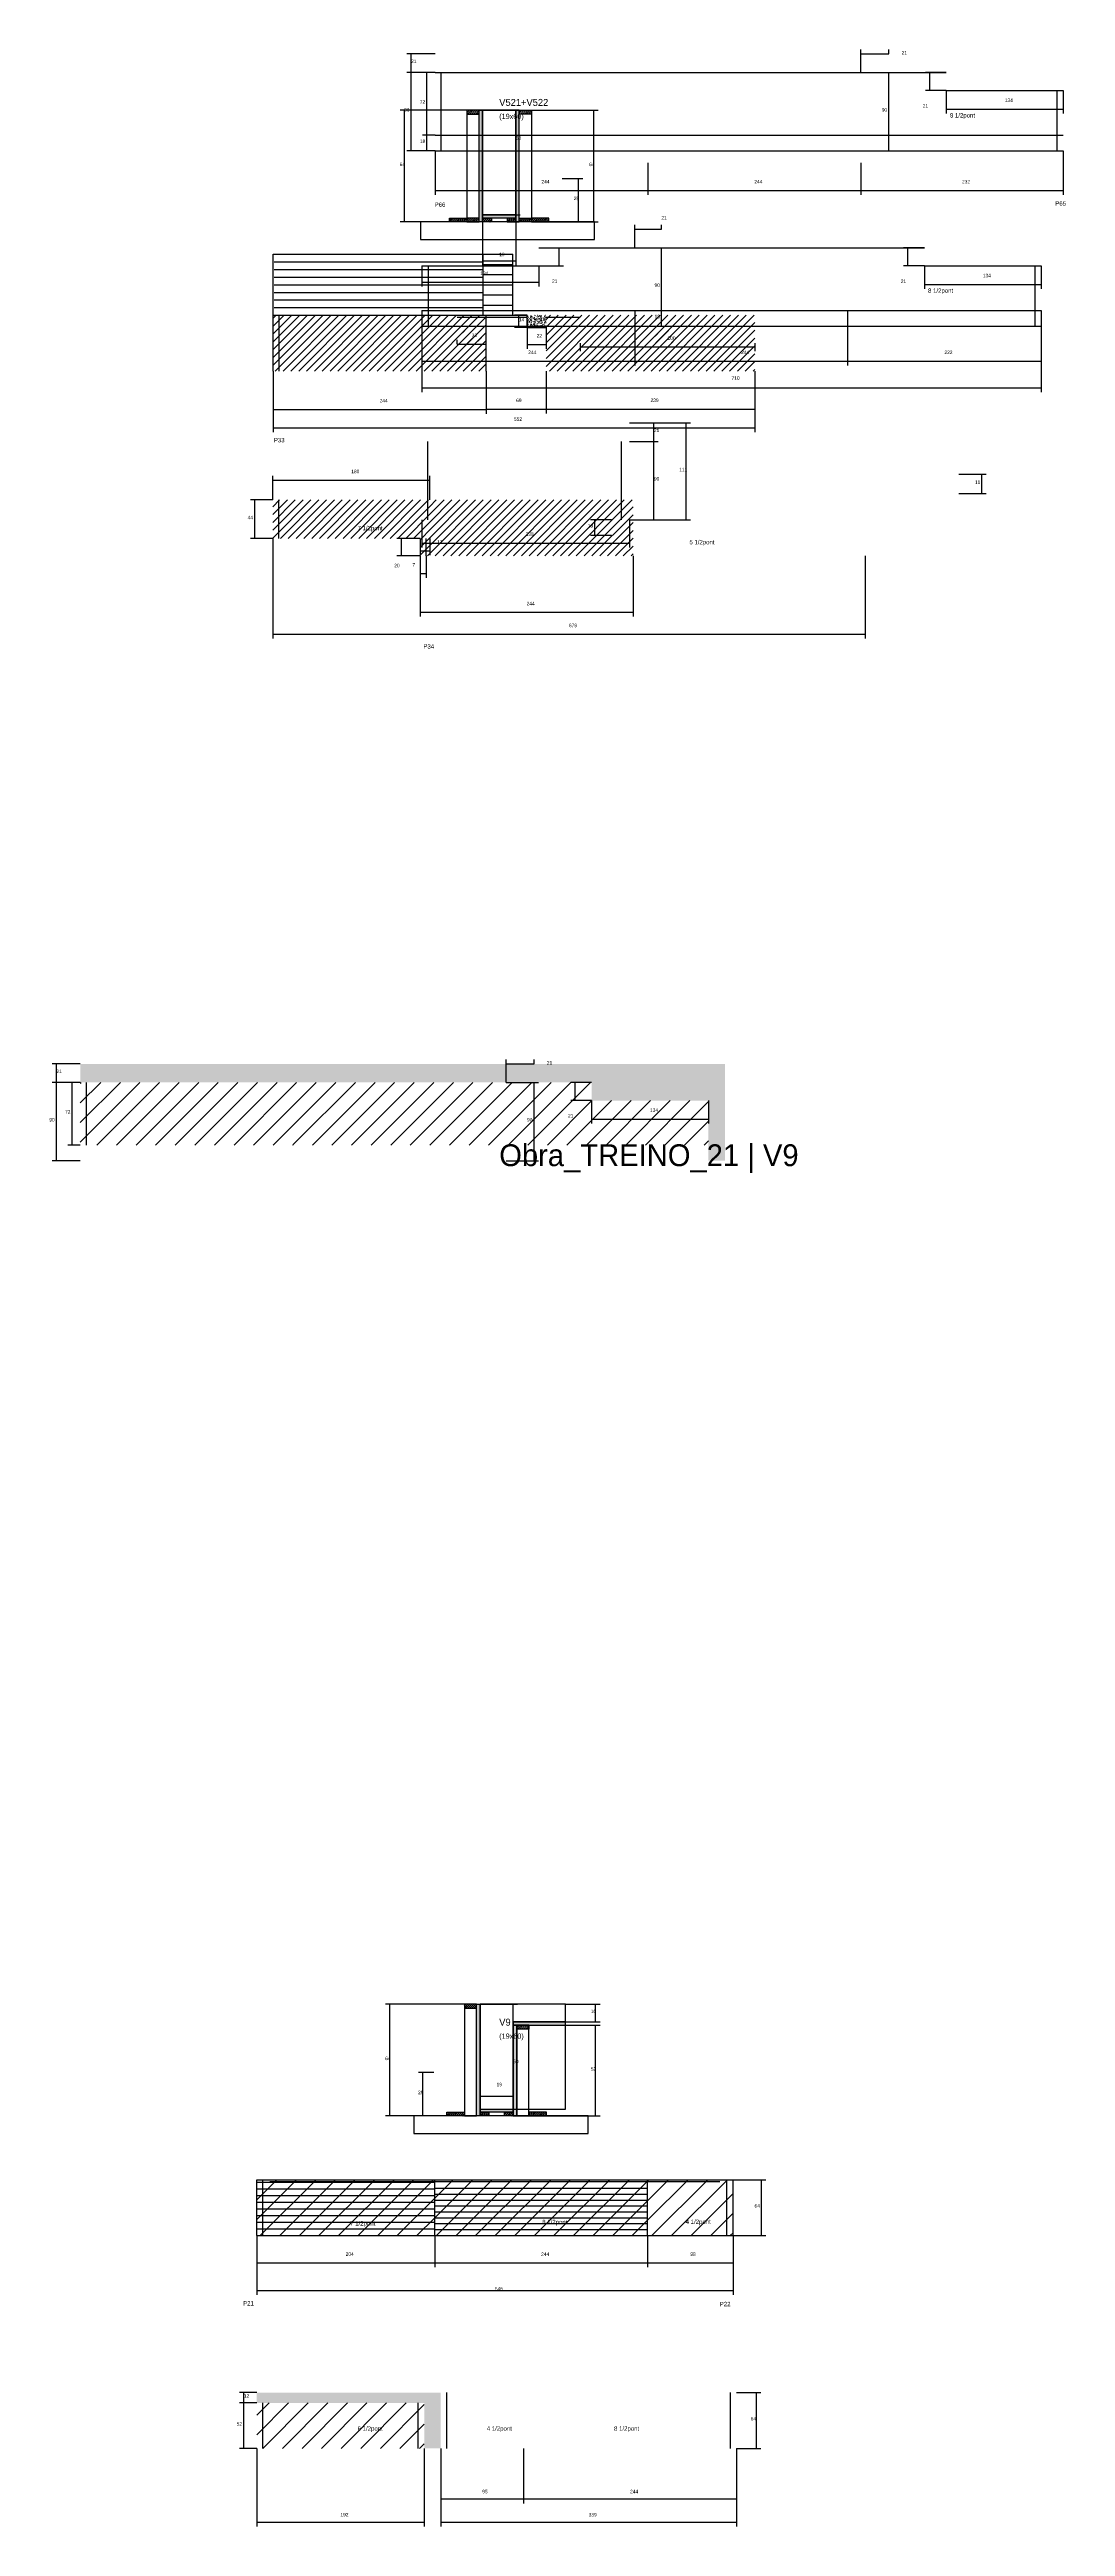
# Model space of a CAD drawing. Header units: metres. Extents: x -2848 to 22762, y -49062 to 1016.
# Drawn here: x 4285 to 5449, y -26969 to -24130 of the extents above; entities that cross this region are included whole.
import ezdxf

# ---------------------------------------------------------------- set-up
doc = ezdxf.new("R2010")
doc.units = ezdxf.units.M
for name, color, linetype in [('CONCRETO', 251, 'Continuous'), ('COTA', 4, 'Continuous'), ('Cota Seção (2x)', 4, 'Continuous'), ('Hachura', 253, 'Continuous'), ('LABEL_ID', 3, 'Continuous'), ('Madeira', 126, 'Continuous'), ('NOMENCLATURA', 7, 'Continuous'), ('Painéis', 200, 'Continuous'), ('SARR_2.2x7', 40, 'Continuous'), ('Texto Seção', 7, 'Continuous')]:
    doc.layers.add(name, color=color, linetype=linetype)

msp = doc.modelspace()

# ---------------------------------------------------------------- hatches: boundary and pattern name
at = {"layer": 'COTA'}
h = msp.add_hatch(dxfattribs=at)
h.set_pattern_fill('AR-CONC', scale=0.03)
h.paths.add_polyline_path([(4831.9, -24434.9), (4831.9, -24448.9), (4853.9, -24448.9), (4853.9, -24434.9)])
h = msp.add_hatch(dxfattribs=at)
h.set_pattern_fill('AR-CONC', scale=0.03)
h.paths.add_polyline_path([(5058.8, -25292.8), (4319.8, -25292.8), (4319.8, -25292.8), (4319.8, -25314), (4319.8, -25314), (4905.8, -25314), (4905.8, -25314), (4905.8, -25334.8), (4905.8, -25334.8), (5039.8, -25334.8), (5039.8, -25334.8), (5039.8, -25403.8), (5039.8, -25403.8), (5058.8, -25403.8), (5058.8, -25403.8), (5058.8, -25292.8)])
h = msp.add_hatch(dxfattribs=at)
h.set_pattern_fill('AR-CONC', scale=0.03)
h.paths.add_polyline_path([(4714, -26879.4), (4733, -26879.4), (4733, -26815.4), (4522, -26815.4), (4522, -26827.4), (4714, -26827.4)])
at = {"layer": 'Hachura'}
h = msp.add_hatch(dxfattribs=at)
h.set_pattern_fill('ANSI31', scale=0.5)
h.paths.add_polyline_path([(4777, -24204.4), (4777, -24200), (4777, -24200), (4763, -24200), (4763, -24200), (4763, -24204.4), (4763, -24204.4), (4777, -24204.4)])
h = msp.add_hatch(color=8, dxfattribs=at)
h.dxf.hatch_style = 1
h.paths.add_polyline_path([(4777, -24200), (4781, -24200), (4781, -24200), (4781, -24328), (4781, -24328), (4777, -24328), (4777, -24328), (4777, -24200)])
h = msp.add_hatch(color=8, dxfattribs=at)
h.dxf.hatch_style = 1
h.paths.add_polyline_path([(4823, -24200), (4819, -24200), (4819, -24200), (4819, -24328), (4819, -24328), (4823, -24328), (4823, -24328), (4823, -24200)])
h = msp.add_hatch(dxfattribs=at)
h.set_pattern_fill('ANSI31', scale=0.5)
h.paths.add_polyline_path([(4823, -24204.4), (4823, -24200), (4823, -24200), (4837, -24200), (4837, -24200), (4837, -24204.4), (4837, -24204.4), (4823, -24204.4)])
h = msp.add_hatch(dxfattribs=at)
h.set_pattern_fill('ANSI31', scale=0.5)
h.paths.add_polyline_path([(4743, -24328), (4743, -24323.6), (4743, -24323.6), (4763, -24323.6), (4763, -24323.6), (4763, -24328), (4763, -24328), (4743, -24328)])
h = msp.add_hatch(dxfattribs=at)
h.set_pattern_fill('ANSI31', scale=0.5)
h.paths.add_polyline_path([(4777, -24328), (4777, -24323.6), (4777, -24323.6), (4763, -24323.6), (4763, -24323.6), (4763, -24328), (4763, -24328), (4777, -24328)])
h = msp.add_hatch(color=8, dxfattribs=at)
h.dxf.hatch_style = 1
h.paths.add_polyline_path([(4781, -24323.6), (4781, -24320), (4781, -24320), (4819, -24320), (4819, -24320), (4819, -24323.6), (4819, -24323.6), (4781, -24323.6)])
h = msp.add_hatch(dxfattribs=at)
h.set_pattern_fill('ANSI31', scale=0.5)
h.paths.add_polyline_path([(4781, -24328), (4781, -24323.6), (4781, -24323.6), (4791, -24323.6), (4791, -24323.6), (4791, -24328), (4791, -24328), (4781, -24328)])
h = msp.add_hatch(dxfattribs=at)
h.set_pattern_fill('ANSI31', scale=0.5)
h.paths.add_polyline_path([(4819, -24328), (4819, -24323.6), (4819, -24323.6), (4809, -24323.6), (4809, -24323.6), (4809, -24328), (4809, -24328), (4819, -24328)])
h = msp.add_hatch(dxfattribs=at)
h.set_pattern_fill('ANSI31', scale=0.5)
h.paths.add_polyline_path([(4823, -24328), (4823, -24323.6), (4823, -24323.6), (4837, -24323.6), (4837, -24323.6), (4837, -24328), (4837, -24328), (4823, -24328)])
h = msp.add_hatch(dxfattribs=at)
h.set_pattern_fill('ANSI31', scale=0.5)
h.paths.add_polyline_path([(4857, -24328), (4857, -24323.6), (4857, -24323.6), (4837, -24323.6), (4837, -24323.6), (4837, -24328), (4837, -24328), (4857, -24328)])
h = msp.add_hatch(dxfattribs=at)
h.set_pattern_fill('ANSI31', scale=2)
h.paths.add_polyline_path([(4540.9, -24434.9), (4540.9, -24498.9), (4784.9, -24498.9), (4784.9, -24434.9)])
h = msp.add_hatch(dxfattribs=at)
h.set_pattern_fill('ANSI31', scale=2)
h.paths.add_polyline_path([(5092.9, -24434.9), (4853.9, -24434.9), (4853.9, -24434.9), (4853.9, -24498.9), (4853.9, -24498.9), (5092.9, -24498.9), (5092.9, -24498.9), (5092.9, -24434.9)])
h = msp.add_hatch(dxfattribs=at)
h.set_pattern_fill('ANSI31', scale=2)
h.paths.add_polyline_path([(4757.9, -24469.6), (4779.5, -24469.6), (4779.5, -24469.6), (4779.5, -24449), (4779.5, -24449), (4757.9, -24449), (4757.9, -24449), (4757.9, -24469.6)])
h = msp.add_hatch(dxfattribs=at)
h.set_pattern_fill('ANSI31', scale=2)
h.paths.add_polyline_path([(4978.6, -24472.9), (5007.5, -24472.9), (5007.5, -24472.9), (5007.5, -24452.3), (5007.5, -24452.3), (4978.6, -24452.3), (4978.6, -24452.3), (4978.6, -24472.9)])
h = msp.add_hatch(dxfattribs=at)
h.set_pattern_fill('ANSI31', scale=2)
h.paths.add_polyline_path([(4720.4, -24690.6), (4720.4, -24646.6), (4540.4, -24646.6), (4540.4, -24690.6)])
h = msp.add_hatch(dxfattribs=at)
h.set_pattern_fill('ANSI31', scale=2)
h.paths.add_polyline_path([(4720.4, -24646.6), (4720.4, -24690.6), (4709.4, -24690.6), (4709.4, -24710.6), (4953.4, -24710.6), (4953.4, -24646.6)])
h = msp.add_hatch(dxfattribs=at)
h.set_pattern_fill('ANSI31', scale=5)
h.paths.add_polyline_path([(4563.8, -25385.8), (4563.8, -25314), (4319.8, -25314), (4319.8, -25385.8)])
h = msp.add_hatch(dxfattribs=at)
h.set_pattern_fill('ANSI31', scale=5)
h.paths.add_polyline_path([(4807.8, -25385.8), (4807.8, -25314), (4563.8, -25314), (4563.8, -25385.8)])
h = msp.add_hatch(dxfattribs=at)
h.set_pattern_fill('ANSI31', scale=5)
h.paths.add_polyline_path([(4905.8, -25385.8), (5039.8, -25385.8), (5039.8, -25334.8), (4905.8, -25334.8), (4905.8, -25314), (4807.8, -25314), (4807.8, -25385.8)])
h = msp.add_hatch(dxfattribs=at)
h.set_pattern_fill('ANSI31', scale=0.5)
h.paths.add_polyline_path([(4760, -26370.5), (4760, -26374.9), (4760, -26374.9), (4774, -26374.9), (4774, -26374.9), (4774, -26370.5), (4774, -26370.5), (4760, -26370.5)])
h = msp.add_hatch(color=8, dxfattribs=at)
h.dxf.hatch_style = 1
h.paths.add_polyline_path([(4774, -26370.5), (4778, -26370.5), (4778, -26370.5), (4778, -26498.5), (4778, -26498.5), (4774, -26498.5), (4774, -26498.5), (4774, -26370.5)])
h = msp.add_hatch(color=8, dxfattribs=at)
h.dxf.hatch_style = 1
h.paths.add_polyline_path([(4876, -26394.5), (4876, -26390.5), (4876, -26390.5), (4816, -26390.5), (4816, -26390.5), (4816, -26394.5), (4816, -26394.5), (4876, -26394.5)])
h = msp.add_hatch(color=8, dxfattribs=at)
h.dxf.hatch_style = 1
h.paths.add_polyline_path([(4820, -26394.5), (4816, -26394.5), (4816, -26394.5), (4816, -26498.5), (4816, -26498.5), (4820, -26498.5), (4820, -26498.5), (4820, -26394.5)])
h = msp.add_hatch(dxfattribs=at)
h.set_pattern_fill('ANSI31', scale=0.5)
h.paths.add_polyline_path([(4834, -26394.5), (4834, -26398.9), (4834, -26398.9), (4820, -26398.9), (4820, -26398.9), (4820, -26394.5), (4820, -26394.5), (4834, -26394.5)])
h = msp.add_hatch(dxfattribs=at)
h.set_pattern_fill('ANSI31', scale=0.5)
h.paths.add_polyline_path([(4740, -26498.5), (4740, -26494.1), (4740, -26494.1), (4760, -26494.1), (4760, -26494.1), (4760, -26498.5), (4760, -26498.5), (4740, -26498.5)])
h = msp.add_hatch(color=8, dxfattribs=at)
h.dxf.hatch_style = 1
h.paths.add_polyline_path([(4778, -26494.1), (4778, -26490.5), (4778, -26490.5), (4816, -26490.5), (4816, -26490.5), (4816, -26494.1), (4816, -26494.1), (4778, -26494.1)])
h = msp.add_hatch(dxfattribs=at)
h.set_pattern_fill('ANSI31', scale=0.5)
h.paths.add_polyline_path([(4778, -26498.5), (4778, -26494.1), (4778, -26494.1), (4788, -26494.1), (4788, -26494.1), (4788, -26498.5), (4788, -26498.5), (4778, -26498.5)])
h = msp.add_hatch(dxfattribs=at)
h.set_pattern_fill('ANSI31', scale=0.5)
h.paths.add_polyline_path([(4806, -26498.5), (4806, -26494.1), (4806, -26494.1), (4816, -26494.1), (4816, -26494.1), (4816, -26498.5), (4816, -26498.5), (4806, -26498.5)])
h = msp.add_hatch(dxfattribs=at)
h.set_pattern_fill('ANSI31', scale=0.5)
h.paths.add_polyline_path([(4854, -26498.5), (4854, -26494.1), (4854, -26494.1), (4834, -26494.1), (4834, -26494.1), (4834, -26498.5), (4834, -26498.5), (4854, -26498.5)])
h = msp.add_hatch(dxfattribs=at)
h.set_pattern_fill('ANSI31', scale=5)
h.paths.add_polyline_path([(4726, -26635.5), (4726, -26571.5), (4522, -26571.5), (4522, -26635.5)])
h = msp.add_hatch(dxfattribs=at)
h.set_pattern_fill('ANSI31', scale=5)
h.paths.add_polyline_path([(4970, -26635.5), (4970, -26571.5), (4726, -26571.5), (4726, -26635.5)])
h = msp.add_hatch(dxfattribs=at)
h.set_pattern_fill('ANSI31', scale=5)
h.paths.add_polyline_path([(4970, -26571.5), (4970, -26635.5), (5068, -26635.5), (5068, -26571.5)])
h = msp.add_hatch(dxfattribs=at)
h.set_pattern_fill('ANSI31', scale=5)
h.paths.add_polyline_path([(4714, -26827.4), (4522, -26827.4), (4522, -26879.4), (4714, -26879.4)])

# ---------------------------------------------------------------- linework, layer by layer
at = {"layer": 'CONCRETO'}
for points in [[(4781, -24200), (4819, -24200), (4819, -24320), (4781, -24320), (4781, -24200)], [(4781, -24320), (4819, -24320), (4819, -24200), (4781, -24200)], [(4876, -26390.5), (4876, -26370.5), (4778, -26370.5), (4778, -26370.5), (4778, -26370.5), (4778, -26490.5), (4816, -26490.5), (4816, -26400.5), (4816, -26390.5)], [(4778, -26490.5), (4876, -26490.5), (4876, -26370.5), (4778, -26370.5)]]:
    msp.add_lwpolyline(points, close=True, dxfattribs=at)
at = {"layer": 'COTA'}
for p, q in [((4726.4, -24135.4), (4694, -24135.4)), ((4699, -24156.6), (4699, -24135.4)), ((5214.4, -24156.6), (5214.4, -24130.4)), ((5214.4, -24135.4), (5246.6, -24135.4)), ((5246.6, -24135.4), (5246.6, -24130.4)), ((4726.4, -24156.6), (4694, -24156.6)), ((4726.4, -24156.6), (4694, -24156.6)), ((4699, -24246.4), (4699, -24156.6)), ((4726.4, -24156.6), (4712, -24156.6)), ((4717, -24228.4), (4717, -24156.6)), ((5214.4, -24156.6), (5251.6, -24156.6)), ((5246.6, -24246.4), (5246.6, -24156.6)), ((5312.4, -24156.6), (5288.5, -24156.6)), ((5312.4, -24177.4), (5288.5, -24177.4)), ((5293.5, -24177.4), (5293.5, -24156.6)), ((5312.4, -24177.4), (5312.4, -24203.7)), ((5446.4, -24177.4), (5446.4, -24203.7)), ((4781, -24200), (4686.4, -24200)), ((4691.4, -24328), (4691.4, -24200)), ((4837, -24200), (4913.5, -24200)), ((4908.5, -24328), (4908.5, -24200)), ((5312.4, -24198.7), (5446.4, -24198.7)), ((4726.4, -24228.4), (4712, -24228.4)), ((4726.4, -24228.4), (4712, -24228.4)), ((4717, -24246.4), (4717, -24228.4)), ((4726.4, -24246.4), (4694, -24246.4)), ((4726.4, -24246.4), (4712, -24246.4)), ((4726.4, -24246.4), (4726.4, -24297)), ((4970.4, -24260.4), (4970.4, -24297)), ((4970.4, -24260.4), (4970.4, -24297)), ((5214.4, -24246.4), (5251.6, -24246.4)), ((5214.4, -24260.4), (5214.4, -24297)), ((5214.4, -24260.4), (5214.4, -24297)), ((5446.4, -24246.4), (5446.4, -24297)), ((4726.4, -24292), (4970.4, -24292)), ((4872.3, -24278), (4895.9, -24278)), ((4890.9, -24328), (4890.9, -24278)), ((4970.4, -24292), (5214.4, -24292)), ((5214.4, -24292), (5446.4, -24292)), ((4781, -24323.6), (4781, -24377.7)), ((4819, -24323.6), (4819, -24377.7)), ((4743, -24328), (4686.4, -24328)), ((4857, -24328), (4913.5, -24328)), ((4872.3, -24328), (4895.9, -24328)), ((4955.3, -24357.6), (4955.3, -24331.4)), ((4955.3, -24336.4), (4985.9, -24336.4)), ((4985.9, -24336.4), (4985.9, -24331.4)), ((4711.3, -24378.4), (4711.3, -24402)), ((4781, -24372.7), (4819, -24372.7)), ((4845.3, -24357.6), (4873.6, -24357.6)), ((4845.3, -24378.4), (4845.3, -24402)), ((4845.3, -24378.4), (4873.6, -24378.4)), ((4868.6, -24378.4), (4868.6, -24357.6)), ((4955.3, -24357.6), (4991.1, -24357.6)), ((4986.1, -24447.4), (4986.1, -24357.6)), ((5287.3, -24357.6), (5263.4, -24357.6)), ((5287.3, -24378.4), (5263.4, -24378.4)), ((5268.4, -24378.4), (5268.4, -24357.6)), ((5287.3, -24378.4), (5287.3, -24404.6)), ((5421.3, -24378.4), (5421.3, -24404.6)), ((4711.3, -24397), (4845.3, -24397)), ((5287.3, -24399.6), (5421.3, -24399.6)), ((4711.3, -24429.4), (4711.3, -24492.4)), ((4831.9, -24434.9), (4817.5, -24434.9)), ((4822.5, -24448.9), (4822.5, -24434.9)), ((4955.3, -24429.4), (4955.3, -24492.4)), ((4955.3, -24429.4), (4955.3, -24492.4)), ((4986.1, -24447.4), (4986.1, -24429.4)), ((4986.1, -24429.4), (4991.1, -24429.4)), ((5199.3, -24429.4), (5199.3, -24492.4)), ((5199.3, -24429.4), (5199.3, -24492.4)), ((5421.3, -24429.4), (5421.3, -24523.1)), ((4711.3, -24447.4), (4711.3, -24523.1)), ((4751.9, -24468.1), (4751.9, -24463.1)), ((4784.9, -24468.1), (4784.9, -24463.1)), ((4831.9, -24448.9), (4817.5, -24448.9)), ((4831.9, -24448.9), (4831.9, -24473.5)), ((4853.9, -24448.9), (4853.9, -24473.5)), ((4892.9, -24466.9), (4892.9, -24476.2)), ((4955.3, -24447.4), (4991.1, -24447.4)), ((4986.1, -24447.4), (4991.1, -24447.4)), ((5092.9, -24466.9), (5092.9, -24476.2)), ((5421.3, -24447.4), (5421.3, -24492.4)), ((4711.3, -24487.4), (4955.3, -24487.4)), ((4751.9, -24468.1), (4784.9, -24468.1)), ((4831.9, -24468.5), (4853.9, -24468.5)), ((4892.9, -24471.2), (5092.9, -24471.2)), ((4955.3, -24487.4), (5199.3, -24487.4)), ((5199.3, -24487.4), (5421.3, -24487.4)), ((4540.9, -24498.9), (4540.9, -24547.9)), ((4540.9, -24498.9), (4540.9, -24569)), ((4711.3, -24518.1), (5421.3, -24518.1)), ((4784.9, -24498.9), (4784.9, -24547.9)), ((4784.9, -24498.9), (4784.9, -24547.5)), ((4853.9, -24498.9), (4853.9, -24547.5)), ((4853.9, -24498.9), (4853.9, -24547.5)), ((5092.9, -24498.9), (5092.9, -24547.5)), ((5092.9, -24498.9), (5092.9, -24569)), ((4540.9, -24542.9), (4784.9, -24542.9)), ((4784.9, -24542.5), (4853.9, -24542.5)), ((4853.9, -24542.5), (5092.9, -24542.5)), ((4540.9, -24564), (5092.9, -24564)), ((4949.3, -24558.2), (4982.3, -24558.2)), ((4949.3, -24558.2), (5019.2, -24558.2)), ((4949.3, -24579.4), (4982.3, -24579.4)), ((4949.3, -24579.4), (4982.3, -24579.4)), ((4977.3, -24579.4), (4977.3, -24558.2)), ((4977.3, -24669.2), (4977.3, -24579.4)), ((5014.2, -24669.2), (5014.2, -24558.2)), ((4540.4, -24646.6), (4540.4, -24619)), ((4540.4, -24624), (4720.4, -24624)), ((4720.4, -24646.6), (4720.4, -24619)), ((4540.4, -24646.6), (4514.8, -24646.6)), ((4519.8, -24690.6), (4519.8, -24646.6)), ((4540.4, -24690.6), (4514.8, -24690.6)), ((4540.4, -24690.6), (4540.4, -24805.5)), ((4709.4, -24690.6), (4682.8, -24690.6)), ((4687.8, -24710.6), (4687.8, -24690.6)), ((4709.4, -24690.6), (4709.4, -24709.8)), ((4711.3, -24669.2), (4711.3, -24700.9)), ((4720.4, -24690.6), (4720.4, -24709.8)), ((4928.8, -24669.2), (4904.6, -24669.2)), ((4928.8, -24687.2), (4904.6, -24687.2)), ((4909.6, -24687.2), (4909.6, -24669.2)), ((4949.3, -24669.2), (4982.3, -24669.2)), ((4949.3, -24669.2), (4949.3, -24700.9)), ((4949.3, -24669.2), (5019.2, -24669.2)), ((4709.4, -24710.6), (4682.8, -24710.6)), ((4709.4, -24704.8), (4720.4, -24704.8)), ((4709.4, -24710.6), (4709.4, -24780.3)), ((4709.4, -24710.6), (4709.4, -24736)), ((4711.3, -24695.9), (4949.3, -24695.9)), ((4716.4, -24710.6), (4716.4, -24736)), ((4953.4, -24710.6), (4953.4, -24780.3)), ((5219.4, -24710.6), (5219.4, -24805.5)), ((4709.4, -24731), (4716.4, -24731)), ((4709.4, -24775.3), (4953.4, -24775.3)), ((4540.4, -24800.5), (5219.4, -24800.5)), ((4807.8, -25314), (4807.8, -25287.8)), ((4840, -25292.8), (4840, -25287.8)), ((4319.8, -25292.8), (4287.4, -25292.8)), ((4319.8, -25314), (4287.4, -25314)), ((4319.8, -25314), (4287.4, -25314)), ((4292.4, -25314), (4292.4, -25292.8)), ((4292.4, -25403.8), (4292.4, -25314)), ((4319.8, -25314), (4305.4, -25314)), ((4310.4, -25385.8), (4310.4, -25314)), ((4807.8, -25292.8), (4840, -25292.8)), ((4807.8, -25314), (4845, -25314)), ((4840, -25403.8), (4840, -25314)), ((4905.8, -25314), (4881.9, -25314)), ((4886.9, -25334.8), (4886.9, -25314)), ((4905.8, -25334.8), (4881.9, -25334.8)), ((4905.8, -25334.8), (4905.8, -25361.1)), ((5039.8, -25334.8), (5039.8, -25361.1)), ((4905.8, -25356.1), (5039.8, -25356.1)), ((4319.8, -25403.8), (4287.4, -25403.8)), ((4319.8, -25385.8), (4305.4, -25385.8)), ((4807.8, -25403.8), (4845, -25403.8)), ((4760, -26370.5), (4669.7, -26370.5)), ((4674.7, -26498.5), (4674.7, -26370.5)), ((4834, -26394.5), (4915.5, -26394.5)), ((4876, -26370.5), (4915.5, -26370.5)), ((4876, -26390.5), (4915.5, -26390.5)), ((4910.5, -26390.5), (4910.5, -26370.5)), ((4910.5, -26498.5), (4910.5, -26394.5)), ((4725, -26448.5), (4707.5, -26448.5)), ((4712.5, -26498.5), (4712.5, -26448.5)), ((4740, -26498.5), (4669.7, -26498.5)), ((4731.9, -26498.5), (4707.5, -26498.5)), ((4854, -26498.5), (4915.5, -26498.5)), ((5068, -26571.5), (5105.7, -26571.5)), ((5100.7, -26635.5), (5100.7, -26571.5)), ((4522, -26635.5), (4522, -26671.9)), ((4522, -26635.5), (4522, -26703.6)), ((4726, -26635.5), (4726, -26671.9)), ((4726, -26635.5), (4726, -26671.9)), ((4970, -26635.5), (4970, -26671.9)), ((4970, -26635.5), (4970, -26671.9)), ((5068, -26635.5), (5068, -26703.6)), ((5068, -26635.5), (5068, -26671.9)), ((5068, -26635.5), (5105.7, -26635.5)), ((4522, -26666.9), (4726, -26666.9)), ((4726, -26666.9), (4970, -26666.9)), ((4970, -26666.9), (5068, -26666.9)), ((4522, -26698.6), (5068, -26698.6)), ((4522, -26815.4), (4502.3, -26815.4)), ((4507.3, -26827.4), (4507.3, -26815.4)), ((5072, -26815.4), (5099.7, -26815.4)), ((5094.7, -26879.4), (5094.7, -26815.4)), ((4522, -26827.4), (4502.3, -26827.4)), ((4522, -26827.4), (4502.3, -26827.4)), ((4507.3, -26879.4), (4507.3, -26827.4)), ((4522, -26879.4), (4502.3, -26879.4)), ((4522, -26879.4), (4522, -26968.9)), ((4714, -26879.4), (4714, -26968.9)), ((4733, -26879.4), (4733, -26942.4)), ((4733, -26879.4), (4733, -26968.9)), ((4828, -26879.4), (4828, -26942.4)), ((4828, -26879.4), (4828, -26942.4)), ((5072, -26879.4), (5072, -26942.4)), ((5072, -26879.4), (5072, -26968.9)), ((5072, -26879.4), (5099.7, -26879.4)), ((4522, -26963.9), (4714, -26963.9)), ((4733, -26937.4), (4828, -26937.4)), ((4733, -26963.9), (5072, -26963.9)), ((4828, -26937.4), (5072, -26937.4))]:
    msp.add_line(p, q, dxfattribs=at)
at = {"layer": 'Cota Seção (2x)'}
for p, q in [((4819, -24320), (4819, -24200)), ((4819, -24200), (4824, -24200)), ((4819, -24320), (4824, -24320)), ((5326.8, -24617.2), (5358.3, -24617.2)), ((5353.3, -24639.2), (5353.3, -24617.2)), ((5326.8, -24639.2), (5358.3, -24639.2)), ((4778, -26370.5), (4821, -26370.5)), ((4816, -26490.5), (4816, -26370.5)), ((4778, -26490.5), (4778, -26470.9)), ((4778, -26475.9), (4816, -26475.9)), ((4816, -26490.5), (4816, -26470.9)), ((4778, -26490.5), (4821, -26490.5))]:
    msp.add_line(p, q, dxfattribs=at)
at = {"layer": 'Madeira'}
for points in [[(4777, -24204.4), (4777, -24200), (4763, -24200), (4763, -24204.4)], [(4777, -24200), (4763, -24200), (4763, -24328), (4777, -24328)], [(4823, -24204.4), (4823, -24200), (4837, -24200), (4837, -24204.4)], [(4823, -24200), (4837, -24200), (4837, -24328), (4823, -24328)], [(4743, -24328), (4743, -24323.6), (4763, -24323.6), (4763, -24328)], [(4777, -24328), (4777, -24323.6), (4763, -24323.6), (4763, -24328)], [(4781, -24328), (4781, -24323.6), (4791, -24323.6), (4791, -24328)], [(4819, -24328), (4819, -24323.6), (4809, -24323.6), (4809, -24328)], [(4823, -24328), (4823, -24323.6), (4837, -24323.6), (4837, -24328)], [(4857, -24328), (4857, -24323.6), (4837, -24323.6), (4837, -24328)], [(4709.6, -24348), (4909.2, -24348), (4909.2, -24328), (4709.6, -24328)], [(4760, -26370.5), (4760, -26374.9), (4774, -26374.9), (4774, -26370.5)], [(4760, -26498.5), (4774, -26498.5), (4774, -26370.5), (4760, -26370.5)], [(4834, -26394.5), (4834, -26398.9), (4820, -26398.9), (4820, -26394.5)], [(4834, -26394.5), (4820, -26394.5), (4820, -26498.5), (4834, -26498.5)], [(4702.2, -26518.5), (4901.8, -26518.5), (4901.8, -26498.5), (4702.2, -26498.5)], [(4740, -26498.5), (4740, -26494.1), (4760, -26494.1), (4760, -26498.5)], [(4778, -26498.5), (4778, -26494.1), (4788, -26494.1), (4788, -26498.5)], [(4806, -26498.5), (4806, -26494.1), (4816, -26494.1), (4816, -26498.5)], [(4854, -26498.5), (4854, -26494.1), (4834, -26494.1), (4834, -26498.5)]]:
    msp.add_lwpolyline(points, close=True, dxfattribs=at)
at = {"layer": 'Painéis'}
for p, q in [((4726.4, -24156.6), (5312.4, -24156.6)), ((5312.4, -24177.4), (5446.4, -24177.4)), ((4781, -24328), (4781, -24200)), ((4819, -24328), (4819, -24200)), ((4726.4, -24228.4), (5312.4, -24228.4)), ((5312.4, -24228.4), (5446.4, -24228.4)), ((4726.4, -24246.4), (5446.4, -24246.4)), ((4781, -24320), (4819, -24320)), ((4781, -24323.6), (4781, -24320)), ((4819, -24323.6), (4819, -24320)), ((4540.9, -24364.9), (4781.4, -24364.9)), ((4540.9, -24434.9), (4540.9, -24364.9)), ((4711.3, -24378.4), (4845.3, -24378.4)), ((4781.4, -24434.9), (4781.4, -24364.9)), ((4781.4, -24364.9), (4815.4, -24364.9)), ((4781.4, -24434.9), (4781.4, -24364.9)), ((4815.4, -24434.9), (4815.4, -24364.9)), ((4845.3, -24357.6), (5199.3, -24357.6)), ((5199.3, -24357.6), (5287.3, -24357.6)), ((5287.3, -24378.4), (5421.3, -24378.4)), ((4540.9, -24434.9), (4831.9, -24434.9)), ((4540.9, -24498.9), (4540.9, -24434.9)), ((4540.9, -24434.9), (4781.4, -24434.9)), ((4711.3, -24429.4), (4845.3, -24429.4)), ((4781.4, -24434.9), (4815.4, -24434.9)), ((4784.9, -24498.9), (4784.9, -24434.9)), ((4831.9, -24448.9), (4831.9, -24434.9)), ((4845.3, -24429.4), (5199.3, -24429.4)), ((5199.3, -24429.4), (5421.3, -24429.4)), ((4711.3, -24447.4), (5421.3, -24447.4)), ((4831.9, -24448.9), (4853.9, -24448.9)), ((4778, -26498.5), (4778, -26370.5)), ((4816, -26390.5), (4876, -26390.5)), ((4816, -26394.5), (4816, -26390.5)), ((4816, -26498.5), (4816, -26394.5)), ((4876, -26394.5), (4876, -26390.5)), ((4778, -26490.5), (4816, -26490.5)), ((4778, -26494.1), (4778, -26490.5)), ((4816, -26494.1), (4816, -26490.5)), ((4522, -26571.5), (4726, -26571.5)), ((4522, -26635.5), (4522, -26571.5)), ((4726, -26571.5), (5068, -26571.5)), ((4726, -26635.5), (4726, -26571.5)), ((4970, -26635.5), (4970, -26571.5)), ((5068, -26635.5), (5068, -26571.5)), ((4522, -26635.5), (4726, -26635.5)), ((4726, -26635.5), (5068, -26635.5))]:
    msp.add_line(p, q, dxfattribs=at)
for points in [[(4777, -24200), (4781, -24200), (4781, -24328), (4777, -24328)], [(4823, -24200), (4819, -24200), (4819, -24328), (4823, -24328)], [(4781, -24323.6), (4781, -24320), (4819, -24320), (4819, -24323.6)], [(4774, -26370.5), (4778, -26370.5), (4778, -26498.5), (4774, -26498.5)], [(4876, -26394.5), (4876, -26390.5), (4816, -26390.5), (4816, -26394.5)], [(4820, -26394.5), (4816, -26394.5), (4816, -26498.5), (4820, -26498.5)], [(4778, -26494.1), (4778, -26490.5), (4816, -26490.5), (4816, -26494.1)]]:
    msp.add_lwpolyline(points, close=True, dxfattribs=at)
at = {"layer": 'SARR_2.2x7'}
for p, q in [((4733.4, -24228.4), (4733.4, -24156.6)), ((5439.4, -24228.4), (5439.4, -24177.4)), ((4733.4, -24246.4), (4733.4, -24228.4)), ((5439.4, -24246.4), (5439.4, -24228.4)), ((4541.9, -24373.7), (4780.4, -24373.7)), ((4541.9, -24382.4), (4780.4, -24382.4)), ((4718.8, -24429.4), (4718.8, -24378.4)), ((4782.4, -24376.6), (4814.4, -24376.6)), ((5414.3, -24429.4), (5414.3, -24378.4)), ((4541.9, -24391.2), (4780.4, -24391.2)), ((4541.9, -24399.9), (4780.4, -24399.9)), ((4541.9, -24408.7), (4780.4, -24408.7)), ((4782.4, -24388.2), (4814.4, -24388.2)), ((4782.4, -24399.9), (4814.4, -24399.9)), ((4541.9, -24417.4), (4780.4, -24417.4)), ((4541.9, -24426.2), (4780.4, -24426.2)), ((4547.9, -24498.9), (4547.9, -24434.9)), ((4718.8, -24447.4), (4718.8, -24429.4)), ((4751.9, -24437.1), (4784.9, -24437.1)), ((4782.4, -24411.6), (4814.4, -24411.6)), ((4782.4, -24423.2), (4814.4, -24423.2)), ((4784.9, -24437.1), (4831.9, -24437.1)), ((4853.9, -24437.1), (4892.9, -24437.1)), ((5414.3, -24447.4), (5414.3, -24429.4)), ((4718.3, -24669.2), (4718.3, -24579.4)), ((4940.3, -24669.2), (4940.3, -24579.4)), ((4547.4, -24690.6), (4547.4, -24646.6)), ((4716.4, -24710.6), (4716.4, -24690.6)), ((4326.8, -25385.8), (4326.8, -25314)), ((4523, -26574.2), (4725, -26574.2)), ((4523, -26582.1), (4725, -26582.1)), ((4523, -26589.8), (4725, -26589.8)), ((4529, -26635.5), (4529, -26571.5)), ((4537, -26573.7), (4726, -26573.7)), ((4726, -26573.7), (4970, -26573.7)), ((4727, -26581.1), (4969, -26581.1)), ((4727, -26581.3), (4969, -26581.3)), ((4727, -26588.1), (4969, -26588.1)), ((4727, -26594.8), (4969, -26594.8)), ((4970, -26573.7), (5053, -26573.7)), ((5061, -26635.5), (5061, -26571.5)), ((4523, -26597.4), (4725, -26597.4)), ((4523, -26604.9), (4725, -26604.9)), ((4523, -26605), (4725, -26605)), ((4523, -26612.6), (4725, -26612.6)), ((4523, -26620.2), (4725, -26620.2)), ((4727, -26601.6), (4969, -26601.6)), ((4727, -26608.3), (4969, -26608.3)), ((4727, -26608.4), (4969, -26608.4)), ((4727, -26615.2), (4969, -26615.2)), ((4727, -26621.9), (4969, -26621.9)), ((4523, -26627.9), (4725, -26627.9)), ((4727, -26628.7), (4969, -26628.7)), ((4740, -26879.4), (4740, -26815.4)), ((5065, -26879.4), (5065, -26815.4)), ((4529, -26879.4), (4529, -26827.4)), ((4707, -26879.4), (4707, -26827.4))]:
    msp.add_line(p, q, dxfattribs=at)

# ---------------------------------------------------------------- texts
at = {"layer": 'COTA'}
for s, p in [('21', (4699, -24146)), ('21', (5261.2, -24136.2)), ('90', (4690.9, -24201.5)), ('72', (4709, -24192.5)), ('90', (5238.5, -24201.5)), ('21', (5285.4, -24197)), ('134', (5379.4, -24190.5)), ('18', (4709, -24237.4)), ('64', (4685.9, -24264)), ('64', (4903, -24264)), ('244', (4848.4, -24283.9)), ('244', (5092.4, -24283.9)), ('232', (5330.4, -24283.8)), ('25', (4885.4, -24303)), ('21', (4985.9, -24325.3)), ('19', (4800, -24367.2)), ('134', (4778.3, -24388.8)), ('21', (4860.5, -24397.9)), ('90', (4978, -24402.5)), ('21', (5260.3, -24397.9)), ('134', (5354.3, -24391.4)), ('14', (4822.5, -24441.9)), ('18', (4978, -24438.4)), ('33', (4768.4, -24459.9)), ('22', (4842.9, -24460.5)), ('200', (4992.9, -24463.1)), ('244', (4833.3, -24479.3)), ('244', (5077.3, -24479.3)), ('222', (5310.3, -24479.4)), ('710', (5066.3, -24508.9)), ('244', (4662.9, -24534.8)), ('552', (4816.9, -24555.9)), ('69', (4819.4, -24534.4)), ('239', (4973.4, -24534.3)), ('21', (4977.3, -24568.8)), ('111', (5006.2, -24613.7)), ('180', (4630.4, -24615.9)), ('90', (4977.3, -24624.3)), ('44', (4511.7, -24668.6)), ('11', (4728.9, -24696.7)), ('238', (4830.3, -24687.7)), ('18', (4901.5, -24678.2)), ('20', (4679.7, -24723.7)), ('7', (4700.5, -24723)), ('244', (4831.4, -24767.3)), ('679', (4879.9, -24792.4)), ('21', (4854.6, -25293.6)), ('21', (4292.4, -25303.4)), ('72', (4302.4, -25349.9)), ('134', (4972.8, -25347.9)), ('90', (4284.3, -25358.9)), ('90', (4831.9, -25358.9)), ('21', (4878.8, -25354.4)), ('10', (4905, -26380.5)), ('64', (4669.2, -26434.5)), ('52', (4905, -26446.5)), ('25', (4707, -26473.5)), ('64', (5092.6, -26603.5)), ('204', (4624, -26658.8)), ('244', (4848, -26658.9)), ('98', (5019, -26658.8)), ('546', (4795, -26698.6)), ('12', (4507.3, -26821.4)), ('52', (4499.1, -26853.4)), ('64', (5088.2, -26847.4)), ('95', (4780.5, -26930.9)), ('244', (4950, -26930.9)), ('192', (4618, -26957.4)), ('339', (4902.5, -26957.4))]:
    msp.add_text(s, height=4, dxfattribs=at).set_placement(p)
at = {"layer": 'Cota Seção (2x)'}
for s, p in [('60', (4819, -24234)), ('11', (5345.2, -24628.2)), ('60', (4816, -26438)), ('19', (4797, -26464.4))]:
    msp.add_text(s, height=4, dxfattribs=at).set_placement(p)
at = {"layer": 'LABEL_ID'}
msp.add_text('Obra_TREINO_21 | V9', height=25, dxfattribs=at).set_placement((4800, -25410))
at = {"layer": 'NOMENCLATURA'}
for s, p in [('8 1/2pont', (5316.6, -24208.3)), ('P66', (4726, -24310.7)), ('P65', (5437.4, -24309.3)), ('8 1/2pont', (5291.5, -24409.2)), ('P33', (4541.7, -24580.5)), ('7 1/2pont', (4637.6, -24681.3)), ('5 1/2pont', (5018, -24697.4)), ('P34', (4713.1, -24816.9)), ('7 1/2pont', (4629.1, -26624.1)), ('8 1/2pont', (4849.3, -26622.5)), ('4 1/2pont', (5013.7, -26622.2)), ('P21', (4506.5, -26715.7)), ('P22', (5052.8, -26716.5)), ('6 1/2pont', (4637.7, -26859.2)), ('4 1/2pont', (4785.7, -26859.2)), ('8 1/2pont', (4931.6, -26859.2))]:
    msp.add_text(s, height=5, dxfattribs=at).set_placement(p)
at = {"layer": 'Texto Seção'}
for s, height, p in [('V521+V522', 8, (4800, -24195)), ('(19x60)', 6, (4800, -24210)), ('V9', 8, (4800, -26395)), ('(19x60)', 6, (4800, -26410))]:
    msp.add_text(s, height=height, dxfattribs=at).set_placement(p)

doc.saveas('drawing.dxf')
